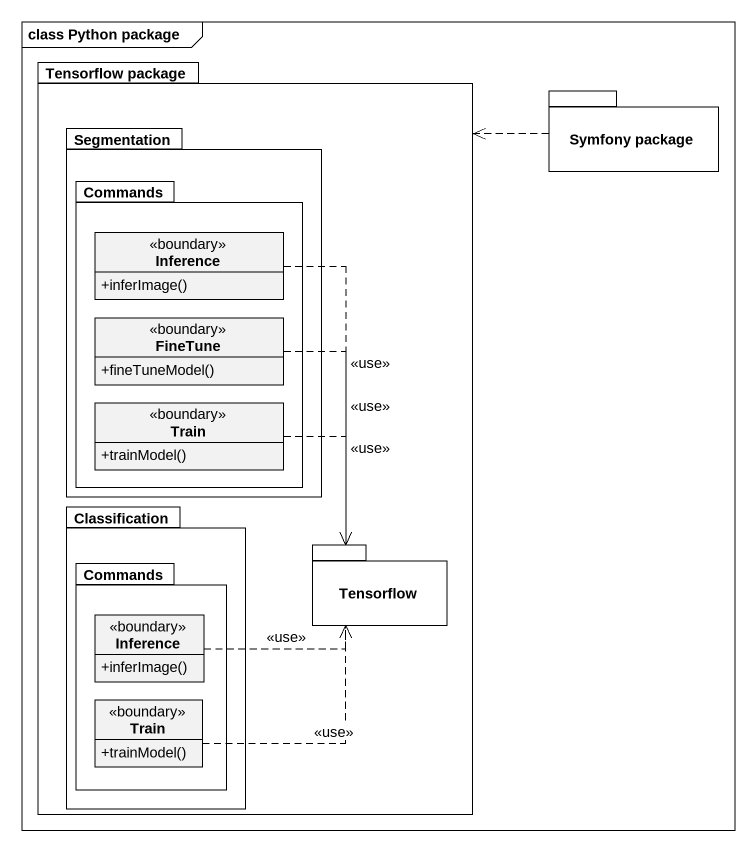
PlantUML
@startuml
mainframe class Python package
hide circle
hide empty members
skinparam classAttributeIconSize 0
package "Tensorflow package" as Tensorflow_package {
  package Segmentation {
    package Commands {
      class Inference <<boundary>> {
        +inferImage()
      }
      class FineTune <<boundary>> {
        +fineTuneModel()
      }
      class Train <<boundary>> {
        +trainModel()
      }
    }
  }
  package Classification {
    package "Commands" as Commands_2 {
      class "Inference" as Inference_2 <<boundary>> {
        +inferImage()
      }
      class "Train" as Train_2 <<boundary>> {
        +trainModel()
      }
    }
  }
  package Tensorflow {
  }
}
package "Symfony package" as Symfony_package {
}
Symfony_package ..> Tensorflow_package
Inference ..> Tensorflow : <<use>>
FineTune ..> Tensorflow : <<use>>
Train ..> Tensorflow : <<use>>
Inference_2 .right.> Tensorflow : <<use>>
Train_2 .up.> Tensorflow : <<use>>
@enduml
